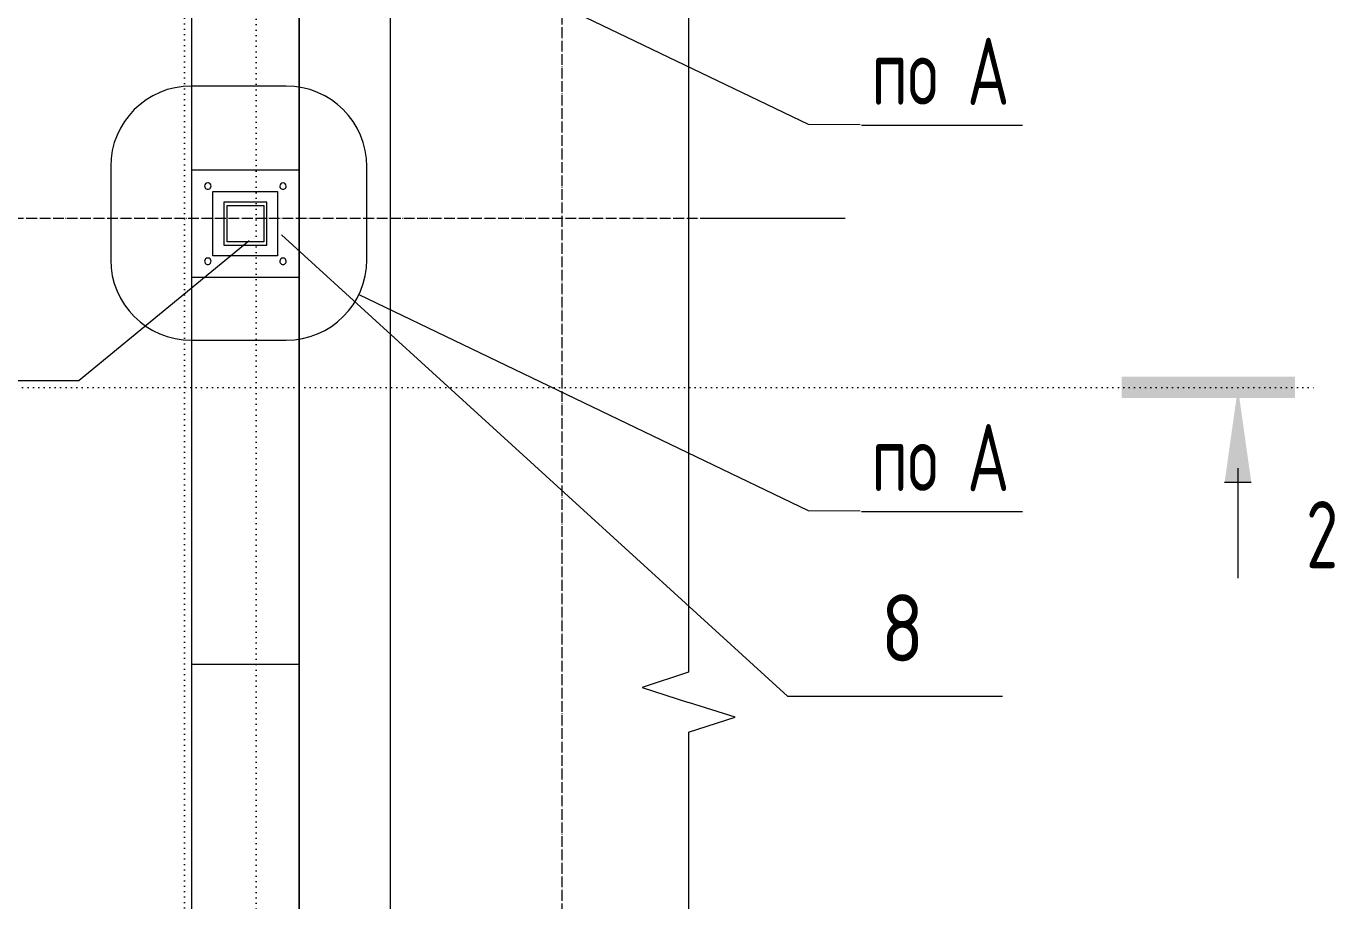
# Model space of a CAD drawing. Header units: millimetres. Extents: x 539 to 32806, y -1166 to 49726.
# Drawn here: x 5002 to 7438, y 42625 to 44253 of the extents above; entities that cross this region are included whole.
import ezdxf

# ---------------------------------------------------------------- set-up
doc = ezdxf.new("R2010")
doc.units = ezdxf.units.MM
for name, pattern in [('01 Штриховая _4 мм_', [6, 3.5, -2.5]), ('02 Штрихпунктирная _20 мм_', [25, 20, -2.5, 0, -2.5]), ('04 Пунктир 10мм', [10, 0, -10])]:
    doc.linetypes.add(name, pattern=pattern)
for name, color, linetype, lineweight in [('AA_Linii', 7, 'Continuous', 9), ('AA_Oformlenie', 7, 'Continuous', 9), ('AA_Razrez', 7, 'Continuous', 9), ('AA_Vinoska', 7, 'Continuous', 9), ('AF_Balki', 7, 'Continuous', 20), ('AF_Element', 7, 'Continuous', 20), ('AF_Element_Грунт', 253, 'Continuous', 20), ('AF_Stena', 7, '01 Штриховая _4 мм_', 20), ('AF_Stena_Опалубка', 253, 'Continuous', 20), ('Gen_Fragment', 7, 'Continuous', 9), ('KR_Colonna_KG', 7, 'Continuous', 20), ('KR_Detal', 7, 'Continuous', 20), ('KR_Fundament', 7, 'Continuous', 20), ('Оси', 7, 'Continuous', 9)]:
    doc.layers.add(name, color=color, linetype=linetype, lineweight=lineweight)
doc.styles.add('ISOCPEUR_2', font='isocpeur.ttf', dxfattribs={"width": 0.85, "height": 125})
doc.styles.add('ISOCPEUR_4', font='isocpeur.ttf', dxfattribs={"width": 0.7, "height": 125})

# ---------------------------------------------------------------- blocks, each defined once
blk = doc.blocks.new('243_Профиль гнутый сварной квадратный _НесКол_2ур_ - 80х6-4232275-Схема расположения стоек и пластин металлического навеса в осях Г_1-Е_1_2_1-3_1')
at = {"layer": 'KR_Colonna_KG'}
for p, q in [((-40, 40), (-40, -40)), ((40, 40), (-40, 40)), ((-34, -34), (-34, 34)), ((-34, 34), (34, 34)), ((34, 34), (34, -34)), ((40, -40), (40, 40)), ((-40, -40), (40, -40)), ((34, -34), (-34, -34))]:
    blk.add_line(p, q, dxfattribs=at)
blk = doc.blocks.new('354_Прокат поло__1_2_1-3_11')
at = {"layer": 'AF_Balki'}
for p, q in [((0, -100), (0, 100)), ((0, 100), (200, 100)), ((200, 100), (200, -100)), ((200, -100), (0, -100))]:
    blk.add_line(p, q, dxfattribs=at)
blk = doc.blocks.new('грунт1 - грунт1-3846678-Схема расположения стоек и пластин металлического навеса в осях Г_1-Е_1_2_1-3_1')
at = {"layer": 'AF_Element'}
for p, q in [((3120.1, 43315), (3020.1, 43315)), ((3120.1, 43315), (3760.1, 43315)), ((3120.1, 41365), (3120.1, 43315)), ((5510.1, 41365), (5510.1, 43315)), ((3120.1, 41365), (2802.1, 41365)), ((5510.1, 41365), (3120.1, 41365))]:
    blk.add_line(p, q, dxfattribs=at)
blk = doc.blocks.new('грунт2 - грунт1-3847967-Схема расположения стоек и пластин металлического навеса в осях Г_1-Е_1_2_1-3_1')
at = {"layer": 'AF_Element'}
blk.add_line((5510.1, 43315), (5510.1, 48125), dxfattribs=at)
blk = doc.blocks.new('354_Прокат поло__1_2_1-3_12')
at = {"layer": 'AF_Balki'}
for p, q in [((0, -60), (0, 60)), ((0, 60), (120, 60)), ((120, 60), (120, -60)), ((120, -60), (0, -60))]:
    blk.add_line(p, q, dxfattribs=at)
blk = doc.blocks.new('354_Анкер клиновой _СоедНесК_РабПлоск_ - M12x120_20-V6-Схема расположения стоек и пластин металлического навеса в осях Г_1-Е_1_2_1-3_1')
at = {"layer": 'KR_Detal'}
for start, end in [(360, 180), (180, 360)]:
    blk.add_arc((0, 0), 6, start, end, dxfattribs=at)
at = {"layer": 'KR_Detal', "linetype": '01 Штриховая _4 мм_', "lineweight": 9}
for start, end in [(147.0031, 152.9997), (87.0059, 93.0026), (27.0088, 33.0054), (207.0003, 212.9969), (250.9052, 255.7743), (326.9946, 332.9912)]:
    blk.add_arc((0, 0), 6, start, end, dxfattribs=at)
blk = doc.blocks.new('011_Прямоугольник обрыва _ЭлУзла_ - 011_Прямоугольник обрыва _ЭлУзла_-3732710-Схема расположения стоек и пластин металлического навеса в осях Г_1-Е_1_2_1-3_1')
at = {"layer": 'AA_Oformlenie'}
for p, q in [((3433.1, -1881.1), (3433.1, -5422)), ((3433.1, -5533.3), (3433.1, -7304.4))]:
    blk.add_line(p, q, dxfattribs=at)
blk = doc.blocks.new('043_М_КолонныКМ - Позиция_Наименование_дп14-4163880-Схема расположения стоек и пластин металлического навеса в осях Г_1-Е_1_2_1-3_1')
at = {"layer": 'AA_Vinoska'}
blk.add_line((-7, 0), (7, 0), dxfattribs=at)
blk = doc.blocks.new('Разрез - Номер узла_ сзади-394133-Схема расположения стоек и пластин металлического навеса в осях Г_1-Е_1_2_1-3_1')
at = {"layer": 'AA_Razrez'}
for points in [[(7.329, 0.404), (7.329, -0.394), (0.873, -0.394), (0.873, 0.404)], [(3.497, -3.533), (2.503, -3.533), (3, 0)]]:
    blk.add_hatch(color=256, dxfattribs=at).paths.add_polyline_path(points)
for p, q in [((3, -3), (3, -7.096)), ((2.503, -3.533), (3.497, -3.533))]:
    blk.add_line(p, q, dxfattribs=at)
blk = doc.blocks.new('План несущих конструкций - Номер узла 6мм-393529-Схема расположения стоек и пластин металлического навеса в осях Г_1-Е_1_2_1-3_1')
at = {"layer": 'Gen_Fragment'}
blk.add_line((-2.954, 0), (3.046, 0), dxfattribs=at)
blk = doc.blocks.new('043_М_Балки_Полка - Позиция_дп8-4164522-Схема расположения стоек и пластин металлического навеса в осях Г_1-Е_1_2_1-3_1')
at = {"layer": 'AA_Vinoska'}
blk.add_line((-4, 0), (4, 0), dxfattribs=at)

msp = doc.modelspace()

# ---------------------------------------------------------------- linework, layer by layer
at = {"layer": 'AA_Linii'}
msp.add_line((5679.8788, 41167.8759), (5679.8788, 46469.7099), dxfattribs=at)
at = {"layer": 'AA_Razrez', "linetype": '04 Пунктир 10мм'}
for p, q in [((5430.0206, 40317.3796), (5430.0206, 48967.2453)), ((5296.7031, 38864.6066), (5296.7031, 48480.0291)), ((2086.3797, 43580.5155), (7408.0856, 43580.5155))]:
    msp.add_line(p, q, dxfattribs=at)
at = {"layer": 'AA_Vinoska'}
for p, q in [((5476.9647, 43865.1286), (6419.538, 43005.5244)), ((5417.1749, 43853.7707), (5100.3849, 43593.9318)), ((6235.2423, 43050.2904), (6148.5922, 43022.136)), ((6148.5922, 43022.136), (6235.2423, 42993.9817)), ((6321.8449, 42966.4817), (6235.2423, 42993.9817)), ((6235.2423, 42938.9817), (6321.8449, 42966.4817))]:
    msp.add_line(p, q, dxfattribs=at)
at = {"layer": 'AF_Stena'}
for p, q in [((5388.3337, 43064.9999), (5376.4329, 43064.9999)), ((5447.7274, 43064.9999), (5435.8267, 43064.9999))]:
    msp.add_line(p, q, dxfattribs=at)
at = {"layer": 'AF_Stena_Опалубка'}
for p, q in [((5310.0616, 43064.9999), (5310.0616, 46145)), ((5510.0616, 46145), (5510.0616, 43064.9999)), ((5510.0616, 43064.9999), (5310.0616, 43064.9999)), ((5310.0616, 41614.9999), (5310.0616, 43064.9999)), ((5376.3833, 43064.9999), (5310.0616, 43064.9999)), ((5310.0616, 41614.9999), (5310.0616, 43064.9999)), ((5510.0616, 43064.9999), (5310.0616, 43064.9999)), ((5435.777, 43064.9999), (5388.3833, 43064.9999)), ((5510.0616, 43064.9999), (5447.777, 43064.9999)), ((5510.0616, 43064.9999), (5510.0616, 41614.9999)), ((5510.0616, 43064.9999), (5510.0616, 41614.9999))]:
    msp.add_line(p, q, dxfattribs=at)
at = {"layer": 'Gen_Fragment'}
for p, q in [((5621.3476, 44472.9438), (6457.6324, 44071.0039)), ((5486.1521, 44141.9828), (5309.1875, 44141.9828)), ((6457.6324, 44071.0039), (6554.9334, 44070.2826)), ((5159.1875, 43991.9828), (5159.1875, 43818.5776)), ((5636.1521, 43818.5776), (5636.1521, 43991.9828)), ((5621.3476, 43753.5992), (6457.6324, 43351.6594)), ((5309.1875, 43668.5776), (5486.1521, 43668.5776)), ((6457.6324, 43351.6594), (6554.9334, 43350.938))]:
    msp.add_line(p, q, dxfattribs=at)
for centre, start, end in [((5309.1875, 43991.9828), 90, 180), ((5486.1521, 43991.9828), 0, 90), ((5309.1875, 43818.5776), 180, 270), ((5486.1521, 43818.5776), 270, 0)]:
    msp.add_arc(centre, 150, start, end, dxfattribs=at)
at = {"layer": 'KR_Fundament'}
msp.add_line((5510.0616, 41365.0004), (5510.0616, 48024.9997), dxfattribs=at)
at = {"layer": 'Оси', "linetype": '02 Штрихпунктирная _20 мм_'}
for p, q in [((6000.0616, 41144.0677), (6000.0616, 49067.1614)), ((6276.9872, 43895), (2193.8386, 43895))]:
    msp.add_line(p, q, dxfattribs=at)
at = {"layer": 'Оси'}
msp.add_line((6526.9872, 43895), (6276.9872, 43895), dxfattribs=at)

# ---------------------------------------------------------------- block references
at = {"layer": 'AA_Oformlenie'}
msp.add_blockref('011_Прямоугольник обрыва _ЭлУзла_ - 011_Прямоугольник обрыва _ЭлУзла_-3732710-Схема расположения стоек и пластин металлического навеса в осях Г_1-Е_1_2_1-3_1', (2802.1415, 48472.299), dxfattribs=at)
at = {"layer": 'AA_Razrez', "extrusion": (0, 0, -1), "xscale": 49.99999999999998, "yscale": 49.99999999999998, "zscale": 49.99999999999998}
msp.add_blockref('Разрез - Номер узла_ сзади-394133-Схема расположения стоек и пластин металлического навеса в осях Г_1-Е_1_2_1-3_1', (-7408.0856, 43580.5155), dxfattribs=at)
at = {"layer": 'AA_Vinoska', "xscale": 49.99999999999998, "yscale": 49.99999999999998, "zscale": 49.99999999999998}
for name, p in [('043_М_КолонныКМ - Позиция_Наименование_дп14-4163880-Схема расположения стоек и пластин металлического навеса в осях Г_1-Е_1_2_1-3_1', (4750.3849, 43593.9318)), ('043_М_Балки_Полка - Позиция_дп8-4164522-Схема расположения стоек и пластин металлического навеса в осях Г_1-Е_1_2_1-3_1', (6619.538, 43005.5244))]:
    msp.add_blockref(name, p, dxfattribs=at)
at = {"layer": 'AF_Balki'}
for name, p in [('354_Прокат поло__1_2_1-3_11', (5310.0616, 43885.6554)), ('354_Прокат поло__1_2_1-3_12', (5349.6348, 43885.6554))]:
    msp.add_blockref(name, p, dxfattribs=at)
at = {"layer": 'AF_Element_Грунт'}
for name in ['грунт2 - грунт1-3847967-Схема расположения стоек и пластин металлического навеса в осях Г_1-Е_1_2_1-3_1', 'грунт1 - грунт1-3846678-Схема расположения стоек и пластин металлического навеса в осях Г_1-Е_1_2_1-3_1']:
    msp.add_blockref(name, (0, 0), dxfattribs=at)
at = {"layer": 'Gen_Fragment', "xscale": 49.99999999999998, "yscale": 49.99999999999998, "zscale": 49.99999999999998}
for p in [(6704.9292, 44069.1706), (6704.9292, 43349.826)]:
    msp.add_blockref('План несущих конструкций - Номер узла 6мм-393529-Схема расположения стоек и пластин металлического навеса в осях Г_1-Е_1_2_1-3_1', p, dxfattribs=at)
at = {"layer": 'KR_Colonna_KG'}
msp.add_blockref('243_Профиль гнутый сварной квадратный _НесКол_2ур_ - 80х6-4232275-Схема расположения стоек и пластин металлического навеса в осях Г_1-Е_1_2_1-3_1', (5410.0616, 43885.6554), dxfattribs=at)
at = {"layer": 'KR_Detal', "linetype": '01 Штриховая _4 мм_', "lineweight": 9, "rotation": 180}
for p in [(5340.0616, 43955.6554), (5480.0616, 43955.6554), (5340.0616, 43815.6554), (5480.0616, 43815.6554)]:
    msp.add_blockref('354_Анкер клиновой _СоедНесК_РабПлоск_ - M12x120_20-V6-Схема расположения стоек и пластин металлического навеса в осях Г_1-Е_1_2_1-3_1', p, dxfattribs=at)

# ---------------------------------------------------------------- texts
at = {"layer": 'AA_Razrez', "insert": (7384.9569, 43369.1111), "char_height": 125, "width": 75.759469, "attachment_point": 1, "style": 'ISOCPEUR_4'}
msp.add_mtext('\\fISOCPEUR|b0|i0|c204|p34|;\\W.7;2', dxfattribs=at)
at = {"layer": 'AA_Vinoska', "insert": (6593.2932, 43195.393), "char_height": 125, "width": 91.993641, "attachment_point": 1, "style": 'ISOCPEUR_2'}
msp.add_mtext('\\fISOCPEUR|b0|i0|c204|p34|;\\W.85;8', dxfattribs=at)
at = {"layer": 'Gen_Fragment', "char_height": 125, "attachment_point": 1, "style": 'ISOCPEUR_4'}
for s, insert, width in [('\\fISOCPEUR|b0|i0|c204|p34|;\\W.7; ', (6700.6578, 44231.9104), 64.535844), ('\\fISOCPEUR|b0|i0|c204|p34|;\\W.7;А', (6753.9051, 44231.9104), 95.400812), ('по', (6575.6421, 44231.9104), 151.518937), ('\\fISOCPEUR|b0|i0|c204|p34|;\\W.7; ', (6700.6578, 43512.5658), 64.535844), ('\\fISOCPEUR|b0|i0|c204|p34|;\\W.7;А', (6753.9051, 43512.5658), 95.400812), ('по', (6575.6421, 43512.5658), 151.518937)]:
    msp.add_mtext(s, dxfattribs=dict(at, insert=insert, width=width))

doc.saveas('drawing.dxf')
